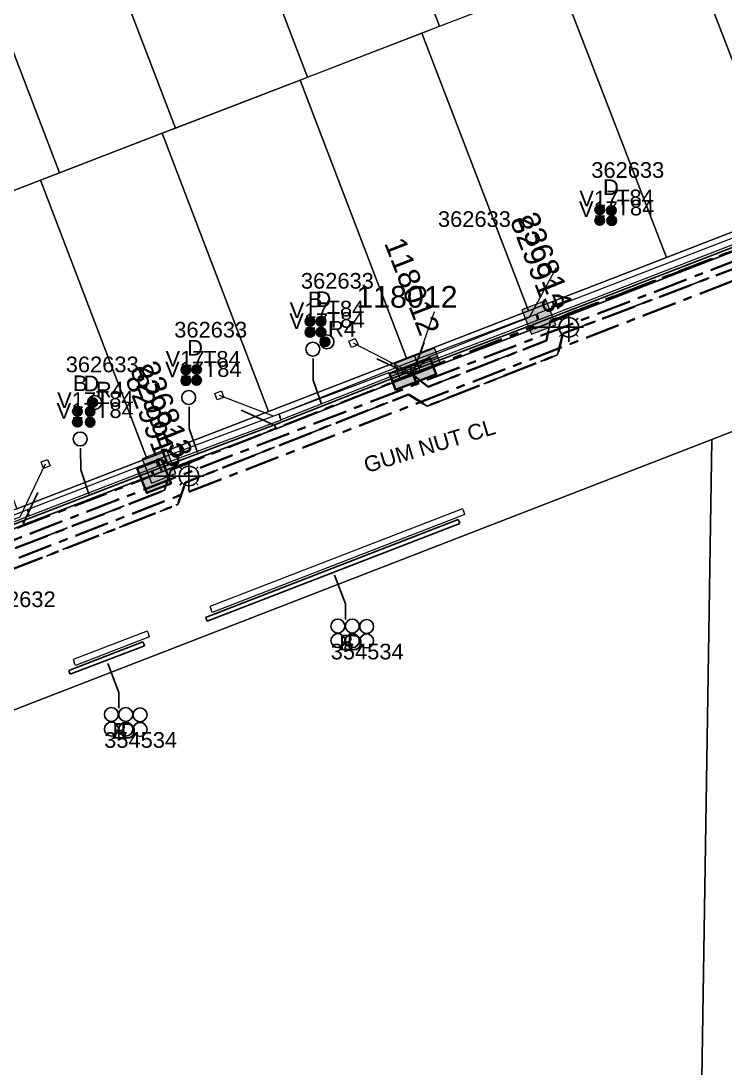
# Model space of a CAD drawing. Header units: metres. Extents: x 0 to 310918, y 0 to 6270107.
# Drawn here: x 310470.4 to 310551.4, y 6269543.6 to 6269664 of the extents above; entities that cross this region are included whole.
import ezdxf
from ezdxf import colors
from ezdxf.entities.mleader import LeaderData, LeaderLine
from ezdxf.enums import TextEntityAlignment as Align
from ezdxf.math import Vec2, Vec3

# ---------------------------------------------------------------- set-up
doc = ezdxf.new("R2010")
doc.units = ezdxf.units.M
doc.linetypes.add('Cable Exist UG', pattern=[7, 4, -1, 1, -1])
doc.linetypes.add('PHANTOMX2', pattern=[6.6, 3, -0.75, 0.2, -0.75, 0.2, -0.75, 0.2, -0.75])
doc.layers.get('0').update_dxf_attribs({"color": 6})
for name, color, linetype, lineweight in [('_User Miscellaneous1', 30, 'Continuous', 13), ('_User_HV_Exist', 1, 'Continuous', 35), ('_User_LV_Exist', 5, 'Continuous', 35), ('Cadastre Developer_SP_NEW', 92, 'Continuous', 15), ('Cadastre Land Parcels_SP_EXT', 118, 'Continuous', 15), ('Cadastre Roads_SP_EXT', 218, 'Continuous', 15), ('Mains_HV_EXT', 13, 'Continuous', 25), ('Mains_LV_EXT', 163, 'Continuous', 25), ('Mains_LV_SL_EXT', 135, 'Continuous', 25), ('Services_SP_EXT', 42, 'PHANTOMX2', 20)]:
    doc.layers.add(name, color=color, linetype=linetype, lineweight=lineweight)
doc.layers.add('_User Miscellaneous12', color=252, linetype='Continuous', lineweight=13, plot=False, transparency=0.75)
for name, color, linetype in [('Duct_SP_EXT', 30, 'Continuous'), ('SupportsUG_SP_LV_EXT', 7, 'Continuous'), ('SupportsUG_SP_LV_SL_EXT', 7, 'Continuous'), ('Trench_SP_EXT', 7, 'Continuous')]:
    doc.layers.add(name, color=color, linetype=linetype)
doc.layers.add('Features_HIDE', color=1, linetype='Continuous', plot=False)
doc.styles.add('COLUMN_LABEL', font='arial.ttf', dxfattribs={"height": 2})
doc.styles.add('iecARIAL', font='arial.ttf', dxfattribs={"height": 2})
doc.styles.add('POLE_LABEL', font='arial.ttf', dxfattribs={"height": 2})
doc.styles.add('SL_LABEL', font='arial.ttf', dxfattribs={"height": 2})
doc.styles.get("Standard").update_dxf_attribs({"font": 'arial.ttf'})

# ---------------------------------------------------------------- blocks, each defined once
blk = doc.blocks.new('COLUMN_EXT')
blk.add_hatch(color=256).paths.add_polyline_path([(1.5, -1.5), (1.5, 1.5), (-1.5, 1.5), (-1.5, -1.5)])
blk.add_lwpolyline([(1.5, 1.5), (-1.5, 1.5), (-1.5, -1.5), (1.5, -1.5)], close=True)
at = {"flags": 9}
for tag, p in [('STREETNAME', (-1.81, 1.6)), ('LOCATION', (-1.81, 1.4)), ('SUBURB', (-1.81, 1.8)), ('LEGEND', (-1.81, 1.2)), ('NOTES', (-1.81, 2)), ('COLUMN_TYPE', (-1.81, 0.4)), ('OWNED_BY', (-1.81, 0.6)), ('USAGE', (-1.81, 1)), ('STATE', (-1.81, 0.8))]:
    blk.add_attdef(tag, text='', height=0.2, rotation=180, dxfattribs=at).set_placement(p, align=Align.MIDDLE_LEFT)
at = {"flags": 1}
blk.add_attdef('Z', (-1.81, 2.35), '', height=0.2, rotation=180, dxfattribs=at)
at = {"flags": 9}
for tag, style, p in [('STRUCTURE_PLANT_NUMBER', 'POLE_LABEL', (-1.81, -0.03)), ('STREET_CODE', 'COLUMN_LABEL', (-1.81, 0.2))]:
    blk.add_attdef(tag, text='', height=0.2, rotation=180, dxfattribs=dict(at, style=style)).set_placement(p, align=Align.MIDDLE_LEFT)
at = {"style": 'COLUMN_LABEL', "width": 0.9, "flags": 8}
blk.add_attdef('ASSET_NUM', text='', height=2, rotation=270, dxfattribs=at).set_placement((2, -4), align=Align.MIDDLE_LEFT)
blk = doc.blocks.new('PILLAR_EXT')
blk.add_hatch(color=256).paths.add_polyline_path([(-2.5, 1), (-2.5, -1), (2.5, -1), (2.5, 1)])
for p, q in [((-2.5, 0), (2.5, 0)), ((0, 1), (0, -1))]:
    blk.add_line(p, q)
at = {"ltscale": 10}
blk.add_line((2.5, 0), (-2.5, 0), dxfattribs=at)
blk.add_lwpolyline([(-2.5, -1), (-1.25, -1), (1.25, -1), (2.5, -1), (2.5, 1), (-2.5, 1)], close=True)
at = {"width": 0.9, "flags": 8}
blk.add_attdef('ASSET_NUM', text='', height=2, rotation=90, dxfattribs=at).set_placement((-2, 4), align=Align.MIDDLE_LEFT)
for tag, p, flags in [('OWNED_BY', (0, -0.2), 9), ('STATE', (0, -0.4), 9), ('SUPPORT_TYPE', (0, -0.6), 9), ('USAGE', (0, -0.8), 9), ('LEGEND', (0, -1), 9), ('LOCATION', (0, -1.2), 9), ('NOTES', (0, -1.4), 9), ('STREETNAME', (0, -1.8), 9), ('SUBURB', (0, -2), 1), ('PARENT', (0, -1.6), 9)]:
    blk.add_attdef(tag, p, '', height=0.2, dxfattribs=dict(flags=flags))
blk = doc.blocks.new('DUCT_EXT')
blk.add_circle((0, 0.8), 0.8)
at = {"flags": 1}
blk.add_attdef('Z', (0, 0), '', height=0.2, dxfattribs=at)
at = {"flags": 9}
for tag, p in [('DUCT_CODE', (0, 0)), ('XSECT_TYPE', (0, -0.2)), ('STATE', (0, -0.6)), ('FB_REFERENCE', (0, -0.4)), ('NOTES', (0, -0.8))]:
    blk.add_attdef(tag, text='', height=0.2, dxfattribs=at).set_placement(p, align=Align.MIDDLE_LEFT)
blk = doc.blocks.new('SL_LANTERN_EXT')
at = {"flags": 9}
for tag, p in [('LRATECODE', (-7.4, 0)), ('LOUTREACHVOCAB', (-7.2, 0)), ('LOUTREACH', (-7, 0)), ('LANTNUMBER', (-6.6, 0)), ('LNEW', (-6.4, 0)), ('LMASTVOCAB', (-6.2, 0)), ('LMAST', (-6, 0)), ('LLAMPVOCAB', (-5.8, 0)), ('LLAMP', (-5.6, 0)), ('LEXIST', (-5.4, 0)), ('LCHARGE3PERCENT', (-5.2, 0)), ('LCHARGE3', (-5, 0)), ('LCHARGE2PERCENT', (-4.8, 0)), ('LCHARGE2', (-4.6, 0)), ('LCHARGE1PERCENT', (-4.4, 0)), ('LCHARGE1', (-4.2, 0)), ('LCATEGORY', (-4, 0)), ('LBRACKETVOCAB', (-3.8, 0)), ('LBRACKET', (-3.6, 0)), ('LKINGHEIGHT', (-3.4, 0)), ('CREPLACE', (-3.2, 0)), ('CREMOVE', (-3, 0)), ('CNUMBER', (-2.8, 0)), ('CNEW', (-2.6, 0)), ('CEXIST', (-2.4, 0)), ('USAGE', (-2.2, 0)), ('STATE', (-2, 0)), ('OWNED_BY', (-1.8, 0)), ('ORIENTATION', (-1.6, 0)), ('OPERATING_VOLTAGE', (-1.4, 0)), ('NO_PHASES', (-1.2, 0)), ('LANTERN_TYPE', (-1, 0)), ('LANTERN_PURPOSE', (-0.8, 0)), ('CONTROL_TYPE', (-0.6, 0)), ('CONSTRUCTED_VOLTAGE', (-0.4, 0))]:
    blk.add_attdef(tag, text='', height=0.001, rotation=270, dxfattribs=at).set_placement(p, align=Align.MIDDLE_LEFT)
at = {"style": 'SL_LABEL', "flags": 9}
blk.add_attdef('STREET_CODE', text='', height=0.001, rotation=270, dxfattribs=at).set_placement((0, 0), align=Align.MIDDLE_LEFT)
at = {"flags": 1}
blk.add_attdef('Z', (0, 0), '', height=0.001, rotation=270, dxfattribs=at)
at = {"width": 0.9}
blk.add_attdef('LNUMBER', text='', height=1, dxfattribs=at).set_placement((7, -1), align=Align.MIDDLE_LEFT)
at = {"flags": 9}
for tag, p in [('LREMOVE', (0, -7.6)), ('LREPLACE', (0, -7.8)), ('LTYPE', (0, -8)), ('LTYPEVOCAB', (0, -8.2)), ('LEGEND', (0, -8.4)), ('SUBURB', (0, -8.6)), ('STREETNAME', (0, -8.8)), ('LOCATION', (0, -9)), ('NOTES', (0, -9.2)), ('MAINTAINED_BY', (0, -9.86))]:
    blk.add_attdef(tag, text='', height=0.001, dxfattribs=at).set_placement(p, align=Align.MIDDLE_LEFT)
blk.add_attdef('OPERATED_BY', (0, -9.61), '', height=0.001, dxfattribs=at)
at = {"layer": 'Features_HIDE', "width": 0.9}
blk.add_attdef('ASSET_NUM', text='', height=1, dxfattribs=at).set_placement((7, 1), align=Align.MIDDLE_LEFT)
at = {"transparency": 33554651}
blk.add_wipeout([(5.69, 0), (5.06, -1.06), (4, -1.69), (2.94, -1.06), (2.31, 0), (2.94, 1.06), (4, 1.69), (5.06, 1.06)], dxfattribs=at)
for p, q in [((4, 1.69), (4, 0)), ((0, 0), (4, 0)), ((2.94, 1.06), (3.2, 0.8)), ((5.06, 1.06), (4.8, 0.8)), ((2.94, -1.06), (3.2, -0.8)), ((4, 0), (5.69, 0)), ((4, 0), (4, -1.69)), ((5.06, -1.06), (4.8, -0.8))]:
    blk.add_line(p, q)
blk.add_circle((4, 0), 1.12)
blk = doc.blocks.new('CCP_EXT')
at = {"flags": 9}
for tag, p in [('STATE', (0, -1.8)), ('LEGEND', (0, -1.4)), ('LIFE_SUPPORT', (0, -1.6)), ('NOTES', (0, -2))]:
    blk.add_attdef(tag, text='', height=0.2, dxfattribs=at).set_placement(p, align=Align.MIDDLE_LEFT)
at = {"transparency": 33554651}
blk.add_wipeout([(0, 0.57), (0.57, 0), (0, -0.57), (-0.57, 0)], dxfattribs=at)
blk.add_lwpolyline([(-0.57, 0), (0, 0.57), (0.57, 0), (0, -0.57), (-0.57, 0)])
at = {"flags": 1}
blk.add_attdef('Z', (0, 0), '', height=0.2, dxfattribs=at)
at = {"flags": 9}
for tag, p in [('CCP_TYPE', (0, 0)), ('CONSTRUCTED_VOLTAGE', (0, -0.2)), ('OPERATING_VOLTAGE', (0, -0.6)), ('ORIENTATION', (0, -0.8)), ('OWNED_BY', (0, -1)), ('NO_PHASES', (0, -0.4)), ('USAGE', (0, -1.2))]:
    blk.add_attdef(tag, text='', height=0.2, dxfattribs=at).set_placement(p, align=Align.MIDDLE_LEFT)
blk = doc.blocks.new('CABLE_LARGE_EXT')
h = blk.add_hatch(color=256)
edge = h.paths.add_edge_path()
edge.add_arc((0, 0.55), 0.55, 0, 360)
blk.add_circle((0, 0.55), 0.55)
at = {"flags": 1}
blk.add_attdef('Z', (0, 0), '', height=0.2, dxfattribs=at)
at = {"flags": 9}
for tag, p in [('COND_CODE', (0, 0)), ('STATE', (0, -0.4)), ('XSECT_SIZE', (0, -0.6)), ('FB_REFERENCE', (0, -0.2)), ('NOTES', (0, -0.8))]:
    blk.add_attdef(tag, text='', height=0.2, dxfattribs=at).set_placement(p, align=Align.MIDDLE_LEFT)

msp = doc.modelspace()

# ---------------------------------------------------------------- linework, layer by layer
at = {"layer": '_User Miscellaneous1'}
for p, q in [((310515.86, 6269625.03), (310500.13, 6269618.82)), ((310515.86, 6269625.03), (310515.99, 6269624.69)), ((310515.96, 6269625.07), (310516.09, 6269624.73)), ((310516.13, 6269624.36), (310515.99, 6269624.69)), ((310516.22, 6269624.4), (310516.09, 6269624.73)), ((310516.13, 6269624.36), (310500.39, 6269618.15)), ((310500.1, 6269618.8), (310500.23, 6269618.47)), ((310500.13, 6269618.82), (310500.26, 6269618.49)), ((310500.36, 6269618.13), (310500.23, 6269618.47)), ((310500.39, 6269618.15), (310500.26, 6269618.49)), ((310471.16, 6269607.79), (310457.27, 6269602.32)), ((310471.16, 6269607.79), (310471.29, 6269607.46)), ((310471.16, 6269607.79), (310471.29, 6269607.46)), ((310521.25, 6269607.93), (310492.19, 6269596.68)), ((310521.25, 6269607.93), (310521.38, 6269607.6)), ((310521.51, 6269607.26), (310521.38, 6269607.6)), ((310471.42, 6269607.12), (310457.54, 6269601.65)), ((310471.42, 6269607.12), (310471.29, 6269607.46)), ((310471.42, 6269607.12), (310471.29, 6269607.46)), ((310521.51, 6269607.26), (310492.45, 6269596.01)), ((310492.19, 6269596.68), (310492.32, 6269596.34)), ((310492.45, 6269596.01), (310492.32, 6269596.34)), ((310484.98, 6269593.87), (310476.45, 6269590.59)), ((310485.24, 6269593.19), (310476.71, 6269589.92)), ((310484.98, 6269593.87), (310485.11, 6269593.53)), ((310485.24, 6269593.19), (310485.11, 6269593.53)), ((310476.45, 6269590.59), (310476.58, 6269590.25)), ((310476.71, 6269589.92), (310476.58, 6269590.25))]:
    msp.add_line(p, q, dxfattribs=at)
at = {"layer": '_User Miscellaneous12'}
msp.add_lwpolyline([(310515.52, 6269623.44), (310518.01, 6269630.62)], dxfattribs=at)
at = {"layer": 'Cadastre Developer_SP_NEW', "linetype": 'Continuous'}
for points in [[(310531.93, 6269668.52), (310520.78, 6269697.66), (310507.44, 6269692.52), (310518.6, 6269663.39), (310531.93, 6269668.52)], [(310516.54, 6269662.59), (310518.6, 6269663.39), (310507.44, 6269692.52), (310492.25, 6269686.66), (310503.41, 6269657.54), (310516.54, 6269662.59)], [(310502.55, 6269657.21), (310503.41, 6269657.54), (310492.25, 6269686.66), (310477.06, 6269680.8), (310488.22, 6269651.69), (310502.55, 6269657.21)], [(310486.69, 6269651.1), (310488.22, 6269651.69), (310477.06, 6269680.8), (310463.73, 6269675.66), (310474.88, 6269646.55), (310486.69, 6269651.1)], [(310570.57, 6269646.83), (310572.88, 6269652.07), (310561.97, 6269680.09), (310546.6, 6269674.17), (310558.92, 6269642.32), (310570.57, 6269646.83)], [(310472.7, 6269645.71), (310474.88, 6269646.55), (310463.73, 6269675.66), (310450.4, 6269670.52), (310461.55, 6269641.42), (310472.7, 6269645.71)], [(310708.23, 6269549.38), (310694.87, 6269584.25), (310667.24, 6269656.39), (310661.32, 6269659.02), (310638.2, 6269650.03), (310625.58, 6269645.05), (310604.04, 6269636.74), (310576.07, 6269626.07), (310549.9, 6269615.89), (310549.36, 6269581.43), (310547.39, 6269454.55), (310708.23, 6269549.38)]]:
    msp.add_lwpolyline(points, close=True, dxfattribs=at)
at = {"layer": 'Cadastre Land Parcels_SP_EXT', "linetype": 'Continuous'}
for points in [[(310531.93, 6269668.52), (310520.78, 6269697.66), (310507.44, 6269692.52), (310518.6, 6269663.39), (310531.93, 6269668.52)], [(310516.54, 6269662.59), (310518.6, 6269663.39), (310507.44, 6269692.52), (310492.25, 6269686.66), (310503.41, 6269657.54), (310516.54, 6269662.59)], [(310502.55, 6269657.21), (310503.41, 6269657.54), (310492.25, 6269686.66), (310477.06, 6269680.8), (310488.22, 6269651.69), (310502.55, 6269657.21)], [(310486.69, 6269651.1), (310488.22, 6269651.69), (310477.06, 6269680.8), (310463.73, 6269675.66), (310474.88, 6269646.55), (310486.69, 6269651.1)], [(310570.57, 6269646.83), (310572.88, 6269652.07), (310561.97, 6269680.09), (310546.6, 6269674.17), (310558.92, 6269642.32), (310570.57, 6269646.83)], [(310472.7, 6269645.71), (310474.88, 6269646.55), (310463.73, 6269675.66), (310450.4, 6269670.52), (310461.55, 6269641.42), (310472.7, 6269645.71)], [(310558.92, 6269642.32), (310546.6, 6269674.17), (310532.39, 6269668.7), (310544.69, 6269636.82), (310558.92, 6269642.32)], [(310544.69, 6269636.82), (310532.39, 6269668.7), (310516.54, 6269662.59), (310528.82, 6269630.68), (310544.69, 6269636.82)], [(310528.82, 6269630.68), (310516.54, 6269662.59), (310502.55, 6269657.21), (310514.81, 6269625.25), (310528.82, 6269630.68)], [(310708.23, 6269549.38), (310694.87, 6269584.25), (310667.24, 6269656.39), (310661.32, 6269659.02), (310638.2, 6269650.03), (310625.58, 6269645.05), (310604.04, 6269636.74), (310576.07, 6269626.07), (310549.9, 6269615.89), (310549.36, 6269581.43), (310547.39, 6269454.55), (310708.23, 6269549.38)], [(310514.81, 6269625.25), (310502.55, 6269657.21), (310486.69, 6269651.1), (310498.93, 6269619.11), (310514.81, 6269625.25)], [(310498.93, 6269619.11), (310486.69, 6269651.1), (310472.7, 6269645.71), (310484.92, 6269613.69), (310498.93, 6269619.11)], [(310484.92, 6269613.69), (310472.7, 6269645.71), (310457.78, 6269639.97), (310469.98, 6269607.91), (310484.92, 6269613.69)], [(310547.39, 6269454.55), (310549.36, 6269581.43), (310549.9, 6269615.89), (310450.36, 6269577.35), (310421.68, 6269566.2), (310411.25, 6269562.24), (310476.37, 6269394.06), (310546.89, 6269421.07), (310547.39, 6269454.55)]]:
    msp.add_lwpolyline(points, close=True, dxfattribs=at)
at = {"layer": 'Duct_SP_EXT'}
for p, q in [((310515.36, 6269623.78), (310499.63, 6269617.58)), ((310515.54, 6269623.34), (310499.8, 6269617.13)), ((310515.36, 6269623.78), (310515.45, 6269623.56)), ((310515.54, 6269623.34), (310515.45, 6269623.56)), ((310515.46, 6269623.83), (310515.55, 6269623.6)), ((310515.63, 6269623.38), (310515.55, 6269623.6)), ((310499.6, 6269617.56), (310499.69, 6269617.33)), ((310499.63, 6269617.58), (310499.71, 6269617.36)), ((310499.77, 6269617.11), (310499.69, 6269617.33)), ((310499.8, 6269617.13), (310499.71, 6269617.36)), ((310470.66, 6269606.55), (310456.77, 6269601.07)), ((310470.66, 6269606.55), (310470.75, 6269606.32)), ((310470.66, 6269606.55), (310470.75, 6269606.32)), ((310520.75, 6269606.69), (310491.69, 6269595.43)), ((310520.75, 6269606.69), (310520.84, 6269606.46)), ((310520.92, 6269606.24), (310520.84, 6269606.46)), ((310470.84, 6269606.1), (310456.95, 6269600.63)), ((310470.84, 6269606.1), (310470.75, 6269606.32)), ((310470.83, 6269606.1), (310470.75, 6269606.32)), ((310520.92, 6269606.24), (310491.87, 6269594.99)), ((310491.69, 6269595.43), (310491.78, 6269595.21)), ((310491.87, 6269594.99), (310491.78, 6269595.21)), ((310484.48, 6269592.62), (310475.95, 6269589.35)), ((310484.66, 6269592.17), (310476.12, 6269588.9)), ((310484.48, 6269592.62), (310484.57, 6269592.4)), ((310484.66, 6269592.17), (310484.57, 6269592.4)), ((310475.95, 6269589.35), (310476.04, 6269589.12)), ((310476.12, 6269588.9), (310476.04, 6269589.12))]:
    msp.add_line(p, q, dxfattribs=at)
for points in [[(310504.06, 6269625.21), (310504.07, 6269622.72), (310505.02, 6269619.95)], [(310489.78, 6269619.65), (310489.79, 6269617.17), (310490.74, 6269614.39)], [(310477.3, 6269614.88), (310477.32, 6269612.4), (310478.27, 6269609.62)], [(310507.77, 6269595.19), (310507.77, 6269596.98), (310506.5, 6269600.3)], [(310481.71, 6269585.02), (310481.71, 6269586.81), (310480.44, 6269590.14)]]:
    msp.add_lwpolyline(points, dxfattribs=at)
at = {"layer": 'Trench_SP_EXT', "linetype": 'Cable Exist UG'}
for points in [[(310515.41, 6269623.3), (310516.99, 6269627.42)], [(310511.38, 6269625.18), (310515.41, 6269623.3)], [(310495.77, 6269619.27), (310499.99, 6269617.34)], [(310470.69, 6269606.2), (310472.56, 6269610.13)]]:
    msp.add_lwpolyline(points, dxfattribs=at)

# ---------------------------------------------------------------- block references
at = {"layer": '_User Miscellaneous1'}
ref = msp.add_blockref('PILLAR_EXT', (310516.06, 6269624.57), dxfattribs=dict(at, rotation=21.11769112191832))
ref.add_attrib('ASSET_NUM', '118012', dxfattribs={"layer": '0', "height": 2.5, "rotation": 291.1177, "style": 'iecARIAL'}).set_placement((310517.56, 6269628.07), align=Align.MIDDLE_RIGHT)
at = {"layer": 'Duct_SP_EXT'}
for name, p, rotation in [('CABLE_LARGE_EXT', (310536.51, 6269642.11), 290.285344143546), ('CABLE_LARGE_EXT', (310537.81, 6269642.22), 270.2223465940585), ('CABLE_LARGE_EXT', (310536.51, 6269640.87), 290.285344143546), ('CABLE_LARGE_EXT', (310537.85, 6269641.04), 270.9245205661848), ('CABLE_LARGE_EXT', (310503.18, 6269629.26), 290.285344143546), ('CABLE_LARGE_EXT', (310504.46, 6269629.25), 294.5702991387427), ('CABLE_LARGE_EXT', (310503.18, 6269628.01), 290.285344143546), ('CABLE_LARGE_EXT', (310504.46, 6269628.01), 294.5702991387427), ('DUCT_EXT', (310503.27, 6269625.99), 290.2585343692598), ('DUCT_EXT', (310504.85, 6269627.11), 270.6282498513623), ('CABLE_LARGE_EXT', (310504.89, 6269627.12), 269.9999999999998), ('DUCT_EXT', (310478.12, 6269620.13), 270.6282498513623), ('DUCT_EXT', (310488.99, 6269620.44), 290.2585344318342), ('CABLE_LARGE_EXT', (310476.43, 6269618.93), 290.285344143546), ('CABLE_LARGE_EXT', (310477.91, 6269618.88), 294.5702991387427), ('CABLE_LARGE_EXT', (310478.15, 6269620.14), 269.9999999999998), ('CABLE_LARGE_EXT', (310476.43, 6269617.69), 290.285344143546), ('CABLE_LARGE_EXT', (310477.91, 6269617.64), 294.5702991387427), ('DUCT_EXT', (310476.51, 6269615.67), 290.2585344005468), ('DUCT_EXT', (310506.1, 6269594.44), 269.9999999999998), ('DUCT_EXT', (310507.76, 6269594.44), 269.9999999999998), ('DUCT_EXT', (310509.41, 6269594.4), 269.9999999999998), ('DUCT_EXT', (310506.11, 6269592.77), 269.9999999999998), ('DUCT_EXT', (310507.77, 6269592.76), 269.9999999999998), ('DUCT_EXT', (310509.41, 6269592.73), 269.9999999999998), ('DUCT_EXT', (310480.04, 6269584.28), 269.9999999999998), ('DUCT_EXT', (310481.7, 6269584.28), 269.9999999999998), ('DUCT_EXT', (310483.35, 6269584.23), 269.9999999999998), ('DUCT_EXT', (310480.05, 6269582.6), 269.9999999999998), ('DUCT_EXT', (310481.71, 6269582.59), 269.9999999999998), ('DUCT_EXT', (310483.35, 6269582.56), 269.9999999999998)]:
    msp.add_blockref(name, p, dxfattribs=dict(at, rotation=rotation))
at = {"layer": 'SupportsUG_SP_LV_EXT'}
ref = msp.add_blockref('PILLAR_EXT', (310515.52, 6269623.44), dxfattribs=dict(at, rotation=21.11769112191832))
ref.add_attrib('ASSET_NUM', '118012', dxfattribs={"layer": '0', "height": 2.5, "style": 'iecARIAL'}).set_placement((310520.67, 6269632.29), align=Align.MIDDLE_RIGHT)
at = {"layer": 'SupportsUG_SP_LV_SL_EXT'}
ref = msp.add_blockref('COLUMN_EXT', (310485.77, 6269611.69), dxfattribs=dict(at, rotation=21.14570980970208))
ref.add_attrib('ASSET_NUM', '829912', dxfattribs={"layer": '0', "height": 2.5, "rotation": 291.1457, "style": 'COLUMN_LABEL'}).set_placement((310487.77, 6269612.44), align=Align.MIDDLE_RIGHT)

# ---------------------------------------------------------------- texts
at = {"layer": 'Cadastre Roads_SP_EXT'}
msp.add_text('GUM NUT CL', height=1.8, rotation=16.9352, dxfattribs=at).set_placement((310510.22, 6269612.02))
at = {"layer": 'Duct_SP_EXT'}
for s, p in [('362633', (310536.05, 6269645.97)), ('D', (310537.4, 6269643.99)), ('V17', (310534.68, 6269642.69)), ('T84', (310538.91, 6269642.82)), ('T84', (310538.96, 6269641.65)), ('362633', (310518.41, 6269640.33)), ('362633', (310502.65, 6269633.23)), ('B', (310503.46, 6269631.08)), ('D', (310504.33, 6269631.11)), ('T84', (310505.6, 6269630.04)), ('V17', (310501.36, 6269629.84)), ('T84', (310505.63, 6269628.73)), ('362633', (310488.08, 6269627.61)), ('V17', (310501.31, 6269628.6)), ('D', (310489.57, 6269625.54)), ('362633', (310475.6, 6269623.62)), ('B', (310476.43, 6269621.45)), ('D', (310477.63, 6269621.43)), ('R4', (310479.07, 6269620.72)), ('V17', (310474.61, 6269619.51)), ('V17', (310474.55, 6269618.28)), ('362632', (310466.05, 6269596.62)), ('B', (310507.05, 6269591.64)), ('D', (310507.95, 6269591.64)), ('354534', (310506.08, 6269590.61)), ('B', (310480.99, 6269581.48)), ('D', (310481.89, 6269581.48)), ('354534', (310480.02, 6269580.45))]:
    msp.add_text(s, height=1.8, dxfattribs=at).set_placement(p)

# ---------------------------------------------------------------- next in the draw order: block references
at = {"layer": 'Features_HIDE'}
ref = msp.add_blockref('SL_LANTERN_EXT', (310529.47, 6269628.79), dxfattribs=at)
ref.add_attrib('ASSET_NUM', '236814', dxfattribs={"layer": '0', "height": 2.5, "rotation": 291.1177, "style": 'iecARIAL'}).set_placement((310530.97, 6269630.29), align=Align.BOTTOM_RIGHT)
ref = msp.add_blockref('SL_LANTERN_EXT', (310485.77, 6269611.69), dxfattribs=at)
ref.add_attrib('ASSET_NUM', '236813', dxfattribs={"layer": '0', "height": 2.5, "rotation": 291.1457, "style": 'iecARIAL'}).set_placement((310487.27, 6269613.19), align=Align.BOTTOM_RIGHT)
at = {"layer": 'Services_SP_EXT'}
for p, rotation in [((310508.69, 6269626.98), 339.1176915739046), ((310493.27, 6269620.95), 334.7369015991998), ((310473.28, 6269613.09), 155.2917677176222)]:
    msp.add_blockref('CCP_EXT', p, dxfattribs=dict(at, rotation=rotation))

# ---------------------------------------------------------------- next in the draw order: linework, layer by layer
at = {"layer": '_User Miscellaneous1'}
for p, q in [((310560.2, 6269642.1), (310529.8, 6269630.32)), ((310560.46, 6269641.43), (310530.06, 6269629.65)), ((310529.66, 6269630.27), (310515.96, 6269625.07)), ((310529.92, 6269629.6), (310516.22, 6269624.4)), ((310529.66, 6269630.27), (310529.79, 6269629.94)), ((310529.92, 6269629.6), (310529.79, 6269629.94)), ((310529.8, 6269630.32), (310529.93, 6269629.99)), ((310530.06, 6269629.65), (310529.93, 6269629.99)), ((310500.1, 6269618.8), (310485.96, 6269613.5)), ((310500.36, 6269618.13), (310486.21, 6269612.82)), ((310486.08, 6269613.55), (310471.16, 6269607.79)), ((310486.34, 6269612.87), (310471.42, 6269607.12)), ((310485.96, 6269613.5), (310486.08, 6269613.16)), ((310486.08, 6269613.55), (310486.21, 6269613.21)), ((310486.21, 6269612.82), (310486.08, 6269613.16)), ((310486.34, 6269612.87), (310486.21, 6269613.21))]:
    msp.add_line(p, q, dxfattribs=at)
at = {"layer": '_User Miscellaneous12'}
for points in [[(310515.52, 6269623.44), (310517.35, 6269625.39), (310528.94, 6269629.95), (310532.05, 6269635.66)], [(310515.52, 6269623.44), (310508.69, 6269626.98)], [(310515.52, 6269623.44), (310512.78, 6269623.57), (310499.48, 6269618.56), (310493.27, 6269620.95)], [(310457, 6269600.65), (310458.93, 6269602.58), (310470.36, 6269606.99), (310473.28, 6269613.09)]]:
    msp.add_lwpolyline(points, dxfattribs=at)
at = {"layer": '_User_HV_Exist', "linetype": 'Cable Exist UG'}
for points in [[(310652.67, 6269675.18), (310634.33, 6269667.95), (310627.7, 6269665.39), (310597.77, 6269653.93), (310589.06, 6269658.35), (310576.5, 6269653.65), (310573.12, 6269644.4), (310444.14, 6269594.46), (310436.18, 6269598.27), (310424.7, 6269628.81), (310432.77, 6269632.1), (310432.74, 6269633.99)], [(310433.88, 6269598.45), (310434.54, 6269596.91), (310444.08, 6269592.18), (310574.76, 6269642.8), (310577.87, 6269651.75), (310588.94, 6269656.12), (310597.76, 6269651.69), (310626.92, 6269662.94), (310633.33, 6269665.48), (310651.37, 6269672.45)]]:
    msp.add_lwpolyline(points, dxfattribs=at)
at = {"layer": '_User_LV_Exist', "linetype": 'Cable Exist UG', "flags": 128}
for points in [[(310432.74, 6269633.99), (310431.6, 6269632.47), (310423.54, 6269629.28), (310435.36, 6269597.6), (310440.69, 6269595.45), (310442.65, 6269590.45), (310488.51, 6269608.43), (310489.38, 6269610.95), (310515.02, 6269621.08), (310517.16, 6269619.73), (310532.18, 6269625.62), (310532.79, 6269628.06), (310559.99, 6269638.4), (310562.2, 6269637.07), (310575.45, 6269642.02), (310578.63, 6269650.98), (310578.08, 6269652.87), (310588.96, 6269657.2), (310597.84, 6269652.89), (310600.5, 6269653.87), (310601.49, 6269656.36), (310626.74, 6269666.01), (310633.51, 6269664.42), (310652.52, 6269671.79), (310654.27, 6269677.01)], [(310515.47, 6269623.36), (310517.29, 6269621.95), (310530.9, 6269627.28), (310531.34, 6269629.54), (310560.14, 6269640.59)], [(310456.98, 6269600.55), (310459.03, 6269599.2), (310486.97, 6269610.05), (310487.68, 6269612.38), (310515.47, 6269623.36)]]:
    msp.add_lwpolyline(points, dxfattribs=at)
at = {"layer": '_User_LV_Exist', "color": 4, "linetype": 'Cable Exist UG', "flags": 128}
msp.add_lwpolyline([(310515.52, 6269623.44), (310529.36, 6269628.84)], dxfattribs=at)
at = {"layer": 'Cadastre Developer_SP_NEW', "linetype": 'Continuous'}
for points in [[(310558.92, 6269642.32), (310546.6, 6269674.17), (310532.39, 6269668.7), (310544.69, 6269636.82), (310558.92, 6269642.32)], [(310544.69, 6269636.82), (310532.39, 6269668.7), (310516.54, 6269662.59), (310528.82, 6269630.68), (310544.69, 6269636.82)], [(310528.82, 6269630.68), (310516.54, 6269662.59), (310502.55, 6269657.21), (310514.81, 6269625.25), (310528.82, 6269630.68)], [(310514.81, 6269625.25), (310502.55, 6269657.21), (310486.69, 6269651.1), (310498.93, 6269619.11), (310514.81, 6269625.25)], [(310498.93, 6269619.11), (310486.69, 6269651.1), (310472.7, 6269645.71), (310484.92, 6269613.69), (310498.93, 6269619.11)], [(310484.92, 6269613.69), (310472.7, 6269645.71), (310457.78, 6269639.97), (310469.98, 6269607.91), (310484.92, 6269613.69)], [(310547.39, 6269454.55), (310549.36, 6269581.43), (310549.9, 6269615.89), (310450.36, 6269577.35), (310421.68, 6269566.2), (310411.25, 6269562.24), (310476.37, 6269394.06), (310546.89, 6269421.07), (310547.39, 6269454.55)]]:
    msp.add_lwpolyline(points, close=True, dxfattribs=at)
at = {"layer": 'Cadastre Roads_SP_EXT', "linetype": 'Continuous'}
msp.add_lwpolyline([(310549.9, 6269615.89), (310576.07, 6269626.07), (310571.01, 6269645.65), (310570.57, 6269646.83), (310558.92, 6269642.32), (310544.69, 6269636.82), (310528.82, 6269630.68), (310514.81, 6269625.25), (310498.93, 6269619.11), (310484.92, 6269613.69), (310469.98, 6269607.91), (310455.97, 6269602.49), (310443.83, 6269597.79), (310444.27, 6269596.62), (310450.36, 6269577.35), (310549.9, 6269615.89)], close=True, dxfattribs=at)
at = {"layer": 'Duct_SP_EXT'}
for p, q in [((310559.7, 6269640.86), (310529.3, 6269629.08)), ((310559.88, 6269640.41), (310529.47, 6269628.63)), ((310529.16, 6269629.03), (310515.46, 6269623.83)), ((310529.33, 6269628.58), (310515.63, 6269623.38)), ((310529.16, 6269629.03), (310529.25, 6269628.8)), ((310529.33, 6269628.58), (310529.25, 6269628.8)), ((310529.3, 6269629.08), (310529.38, 6269628.85)), ((310529.47, 6269628.63), (310529.38, 6269628.85)), ((310499.6, 6269617.56), (310485.46, 6269612.25)), ((310499.77, 6269617.11), (310485.62, 6269611.8)), ((310485.57, 6269612.3), (310470.66, 6269606.55)), ((310485.75, 6269611.85), (310470.83, 6269606.1)), ((310485.46, 6269612.25), (310485.54, 6269612.03)), ((310485.62, 6269611.8), (310485.54, 6269612.03)), ((310485.57, 6269612.3), (310485.66, 6269612.08)), ((310485.75, 6269611.85), (310485.66, 6269612.08))]:
    msp.add_line(p, q, dxfattribs=at)
at = {"layer": 'Mains_HV_EXT', "linetype": 'Cable Exist UG'}
for points in [[(310652.67, 6269675.18), (310634.33, 6269667.95), (310627.7, 6269665.39), (310597.77, 6269653.93), (310589.06, 6269658.35), (310576.5, 6269653.65), (310573.12, 6269644.4), (310444.14, 6269594.46), (310436.18, 6269598.27), (310424.7, 6269628.81), (310432.77, 6269632.1), (310432.74, 6269633.99)], [(310433.88, 6269598.45), (310434.54, 6269596.91), (310444.08, 6269592.18), (310574.76, 6269642.8), (310577.87, 6269651.75), (310588.94, 6269656.12), (310597.76, 6269651.69), (310626.92, 6269662.94), (310633.33, 6269665.48), (310651.37, 6269672.45)]]:
    msp.add_lwpolyline(points, dxfattribs=at)
at = {"layer": 'Mains_LV_EXT', "linetype": 'Cable Exist UG'}
for points in [[(310515.47, 6269623.36), (310517.29, 6269621.95), (310530.9, 6269627.28), (310531.34, 6269629.54), (310560.14, 6269640.59)], [(310432.74, 6269633.99), (310431.6, 6269632.47), (310423.54, 6269629.28), (310435.36, 6269597.6), (310440.69, 6269595.45), (310442.65, 6269590.45), (310488.51, 6269608.43), (310489.38, 6269610.95), (310515.02, 6269621.08), (310517.16, 6269619.73), (310532.18, 6269625.62), (310532.79, 6269628.06), (310559.99, 6269638.4)], [(310456.98, 6269600.55), (310459.03, 6269599.2), (310486.97, 6269610.05), (310487.68, 6269612.38), (310515.47, 6269623.36)]]:
    msp.add_lwpolyline(points, dxfattribs=at)
at = {"layer": 'Mains_LV_SL_EXT', "linetype": 'Cable Exist UG'}
for points in [[(310515.52, 6269623.44), (310529.36, 6269628.84)], [(310457, 6269600.65), (310485.81, 6269611.78)]]:
    msp.add_lwpolyline(points, dxfattribs=at)

# ---------------------------------------------------------------- next in the draw order: block references
at = {"layer": '_User Miscellaneous1'}
ref = msp.add_blockref('COLUMN_EXT', (310530.02, 6269629.92), dxfattribs=dict(at, rotation=21.11769112191832))
ref.add_attrib('ASSET_NUM', '829913', dxfattribs={"layer": '0', "height": 2.5, "rotation": 291.1177, "style": 'COLUMN_LABEL'}).set_placement((310532.02, 6269630.67), align=Align.MIDDLE_RIGHT)
ref = msp.add_blockref('COLUMN_EXT', (310486.32, 6269612.82), dxfattribs=dict(at, rotation=21.14570980970208))
ref.add_attrib('ASSET_NUM', '829912', dxfattribs={"layer": '0', "height": 2.5, "rotation": 291.1457, "style": 'COLUMN_LABEL'}).set_placement((310488.32, 6269613.57), align=Align.MIDDLE_RIGHT)
at = {"layer": '_User_LV_Exist'}
ref = msp.add_blockref('PILLAR_EXT', (310515.52, 6269623.44), dxfattribs=dict(at, rotation=21.11769112191832))
ref.add_attrib('ASSET_NUM', '118012', dxfattribs={"layer": '0', "height": 2.5, "style": 'iecARIAL'}).set_placement((310520.67, 6269632.29), align=Align.MIDDLE_RIGHT)
ref = msp.add_blockref('COLUMN_EXT', (310485.77, 6269611.69), dxfattribs=dict(at, rotation=21.14570980970208))
ref.add_attrib('ASSET_NUM', '829912', dxfattribs={"layer": '0', "height": 2.5, "rotation": 291.1457, "style": 'COLUMN_LABEL'}).set_placement((310487.77, 6269612.44), align=Align.MIDDLE_RIGHT)
at = {"layer": 'Duct_SP_EXT'}
for p, rotation in [((310488.9, 6269623.7), 290.285344143546), ((310490.15, 6269623.7), 294.5702991387427), ((310488.9, 6269622.46), 290.285344143546), ((310490.15, 6269622.46), 294.5702991387427)]:
    msp.add_blockref('CABLE_LARGE_EXT', p, dxfattribs=dict(at, rotation=rotation))

# ---------------------------------------------------------------- next in the draw order: texts
for s, p in [('V17', (310534.63, 6269641.46)), ('R4', (310505.77, 6269627.72)), ('V17', (310487.08, 6269624.28)), ('T84', (310491.39, 6269624.26)), ('V17', (310487.03, 6269623.05)), ('T84', (310491.49, 6269623.09)), ('T84', (310479.06, 6269619.66)), ('T84', (310479.09, 6269618.36))]:
    msp.add_text(s, height=1.8, dxfattribs=at).set_placement(p)

# ---------------------------------------------------------------- next in the draw order: leaders
at = {"layer": 'Cadastre Developer_SP_NEW'}
ml = msp.add_multileader_mtext('Standard', dxfattribs=at)
ml.set_content('{\\C7;CONSTRUCTED UNDER URS18714}', color=256)
ml.set_leader_properties()
ml.build(insert=Vec2(0, 0))
ml.multileader.update_dxf_attribs({"leader_type": 2, "has_text_frame": 1, "text_left_attachment_type": 2, "text_right_attachment_type": 2, "dogleg_length": 0.01})
ctx = ml.context
ctx.base_point, ctx.char_height, ctx.plane_origin, ctx.plane_x_axis, ctx.plane_y_axis = Vec3(310500.96, 6269759.92), 1.8, Vec3(311890.05, 6270199.89), Vec3(0.933494, 0.358594), Vec3(-0.358594, 0.933494)
ctx.left_attachment, ctx.right_attachment, ctx.text_align_type = 2, 2, 1
notes = []
notes.append((ctx, [(0, (0, 0, 0), (0, 0), (1, 0), 1, [])]))
ctx.mtext.insert, ctx.mtext.text_direction, ctx.mtext.rotation, ctx.mtext.width, ctx.mtext.alignment, ctx.mtext.flow_direction = Vec3(310512.04, 6269766.8), Vec3(0.933494, 0.358594), 0.366762, 23.5182, 2, 5
ctx.mtext.has_bg_fill, ctx.mtext.bg_color, ctx.mtext.bg_scale_factor, ctx.mtext.bg_transparency, ctx.mtext.use_window_bg_color = 1, -1073741824, 2, 0, 1
for ctx, leaders in notes:
    for number, flags, end, landing, length, lines in leaders:
        leader = LeaderData()
        leader.index, (leader.has_last_leader_line, leader.has_dogleg_vector, leader.attachment_direction) = number, flags
        leader.last_leader_point, leader.dogleg_vector, leader.dogleg_length = Vec3(end), Vec3(landing), length
        for number, points, colour, breaks in lines:
            line = LeaderLine()
            line.index, line.vertices, line.color, line.breaks = number, Vec3.list(points), colors.encode_raw_color(colour), breaks
            leader.lines.append(line)
        ctx.leaders.append(leader)

# ---------------------------------------------------------------- next in the draw order: leaders
ml = msp.add_multileader_mtext('Standard', dxfattribs=at)
ml.set_content('{\\C7;CONSTRUCTED UNDER URS16102}', color=256)
ml.set_leader_properties()
ml.build(insert=Vec2(0, 0))
ml.multileader.update_dxf_attribs({"leader_type": 2, "has_text_frame": 1, "text_left_attachment_type": 2, "text_right_attachment_type": 2, "dogleg_length": 0.01})
ctx = ml.context
ctx.base_point, ctx.char_height, ctx.plane_origin, ctx.plane_x_axis, ctx.plane_y_axis = Vec3(310563.82, 6269743.85), 1.8, Vec3(311952.91, 6270183.81), Vec3(0.933494, 0.358594), Vec3(-0.358594, 0.933494)
ctx.left_attachment, ctx.right_attachment, ctx.text_align_type = 2, 2, 1
notes = []
notes.append((ctx, [(0, (0, 0, 0), (0, 0), (1, 0), 1, [])]))
ctx.mtext.insert, ctx.mtext.text_direction, ctx.mtext.rotation, ctx.mtext.width, ctx.mtext.alignment, ctx.mtext.flow_direction = Vec3(310574.9, 6269750.72), Vec3(0.933494, 0.358594), 0.366762, 23.5182, 2, 5
ctx.mtext.has_bg_fill, ctx.mtext.bg_color, ctx.mtext.bg_scale_factor, ctx.mtext.bg_transparency, ctx.mtext.use_window_bg_color = 1, -1073741824, 2, 0, 1
for ctx, leaders in notes:
    for number, flags, end, landing, length, lines in leaders:
        leader = LeaderData()
        leader.index, (leader.has_last_leader_line, leader.has_dogleg_vector, leader.attachment_direction) = number, flags
        leader.last_leader_point, leader.dogleg_vector, leader.dogleg_length = Vec3(end), Vec3(landing), length
        for number, points, colour, breaks in lines:
            line = LeaderLine()
            line.index, line.vertices, line.color, line.breaks = number, Vec3.list(points), colors.encode_raw_color(colour), breaks
            leader.lines.append(line)
        ctx.leaders.append(leader)

# ---------------------------------------------------------------- next in the draw order: leaders
ml = msp.add_multileader_mtext('Standard', dxfattribs=at)
ml.set_content('{\\C7;CONSTRUCTED UNDER URS16102}', color=256)
ml.set_leader_properties()
ml.build(insert=Vec2(0, 0))
ml.multileader.update_dxf_attribs({"leader_type": 2, "has_text_frame": 1, "text_left_attachment_type": 2, "text_right_attachment_type": 2, "dogleg_length": 0.01})
ctx = ml.context
ctx.base_point, ctx.char_height, ctx.plane_origin, ctx.plane_x_axis, ctx.plane_y_axis = Vec3(310598.85, 6269757.24), 1.8, Vec3(311987.94, 6270197.21), Vec3(0.933494, 0.358594), Vec3(-0.358594, 0.933494)
ctx.left_attachment, ctx.right_attachment, ctx.text_align_type = 2, 2, 1
notes = []
notes.append((ctx, [(0, (0, 0, 0), (0, 0), (1, 0), 1, [])]))
ctx.mtext.insert, ctx.mtext.text_direction, ctx.mtext.rotation, ctx.mtext.width, ctx.mtext.alignment, ctx.mtext.flow_direction = Vec3(310609.92, 6269764.12), Vec3(0.933494, 0.358594), 0.366762, 23.5182, 2, 5
ctx.mtext.has_bg_fill, ctx.mtext.bg_color, ctx.mtext.bg_scale_factor, ctx.mtext.bg_transparency, ctx.mtext.use_window_bg_color = 1, -1073741824, 2, 0, 1
for ctx, leaders in notes:
    for number, flags, end, landing, length, lines in leaders:
        leader = LeaderData()
        leader.index, (leader.has_last_leader_line, leader.has_dogleg_vector, leader.attachment_direction) = number, flags
        leader.last_leader_point, leader.dogleg_vector, leader.dogleg_length = Vec3(end), Vec3(landing), length
        for number, points, colour, breaks in lines:
            line = LeaderLine()
            line.index, line.vertices, line.color, line.breaks = number, Vec3.list(points), colors.encode_raw_color(colour), breaks
            leader.lines.append(line)
        ctx.leaders.append(leader)

# ---------------------------------------------------------------- next in the draw order: texts
at = {"layer": '_User_LV_Exist'}
msp.add_text('GUM NUT CL', height=1.8, rotation=16.9352, dxfattribs=at).set_placement((310510.22, 6269612.02))

doc.saveas('drawing.dxf')
